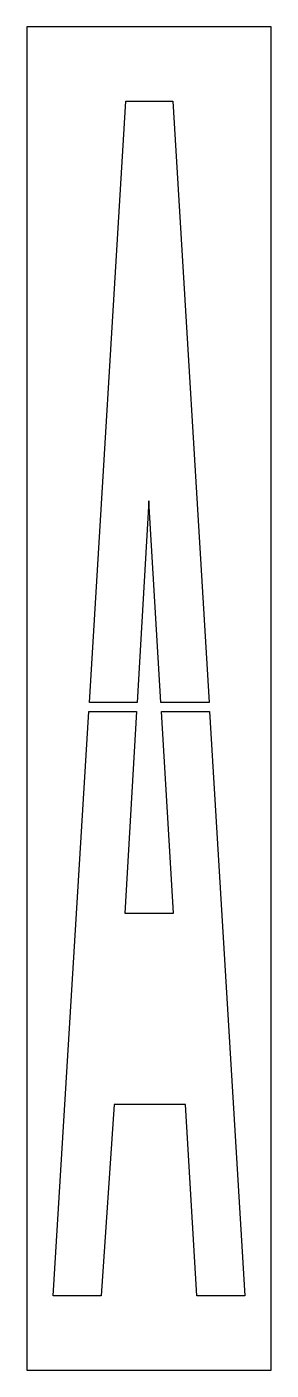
# Model space of a CAD drawing. Extents: x 0 to 20, y 0 to 110.
import ezdxf

# ---------------------------------------------------------------- set-up
doc = ezdxf.new("R2010")
doc.units = 0
doc.layers.add('CUT', color=7, linetype='Continuous')
doc.layers.add('OUTSIDE', color=1, linetype='Continuous')

msp = doc.modelspace()

# ---------------------------------------------------------------- linework, layer by layer
at = {"layer": 'CUT'}
for points in [[(9.0322, 54.6802), (5.1148, 54.6802), (8.1135, 103.9265), (11.9453, 103.9265), (14.9144, 54.6802), (10.982, 54.6802), (9.9951, 71.1749)], [(12.9939, 21.7535), (7.1433, 21.7535), (6.0751, 6.0735), (2.1551, 6.0735), (5.069, 53.9282), (8.9882, 53.9282), (8.0253, 37.4335), (12.0139, 37.4335), (11.027, 53.9282), (14.9597, 53.9282), (17.8449, 6.0735), (13.9151, 6.0735)]]:
    msp.add_lwpolyline(points, close=True, dxfattribs=at)
at = {"layer": 'OUTSIDE'}
msp.add_lwpolyline([(0, 0), (20, 0), (20, 110), (0, 110)], close=True, dxfattribs=at)

doc.saveas('drawing.dxf')
